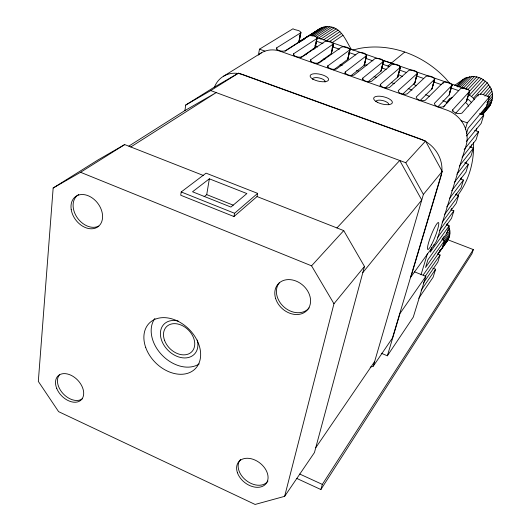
<?xml version="1.0" encoding="UTF-8"?>
<svg xmlns="http://www.w3.org/2000/svg" width="531" height="531" viewBox="0 0 531 531"><rect width="100%" height="100%" fill="white"/><g stroke="black" fill="none" stroke-linecap="round" stroke-linejoin="round"><path stroke-width="0.8" d="M258.444 54.866L259.48 49.171L292.993 28.774C294.174 30.267 301.269 29.895 300.639 32.856L276.691 47.83C276.147 50.896 282.724 51.779 285.193 50.823L308.816 35.69C311.219 34.953 316.967 35.763 316.894 38.491L293.597 53.79C293.145 56.89 299.67 57.793 302.172 56.817L325.145 41.352C327.866 40.602 332.041 41.385 333.561 43.821L331.351 53.624L317.206 63.667M300.5 57.766L315.155 47.531M482.56 114.789L490.498 104.806L492.576 98.189L492.483 93.469L491.202 88.85L487.239 82.75L481.345 78.435L476.765 76.862L471.999 76.464L465.183 78.09L454.602 85.365M300.944 32.311L298.893 42.281L298.774 41.438M203.227 175.416L124.699 144.578L98.003 159.937L53.16 188.001L38.318 381.397L58.609 411.651L255.099 504.45L284.643 496.339L314.445 452.565L364.472 266.449L343.736 230.607L257.037 196.556L233.965 216.548L180.713 195.229L181.21 191.963L206.055 173.159L257.654 193.377L257.037 196.556M423.26 274.919L447.6 240.49C450.288 236.487 450.58 231.231 448.901 226.777M333.561 43.821L310.655 59.804C310.296 62.93 316.761 63.866 319.304 62.857L341.606 47.06C344.081 46.277 349.73 47.14 349.829 49.907L327.859 65.871C327.6 69.023 334.012 69.986 336.581 68.95L358.213 52.815C360.715 52.011 366.317 52.901 366.503 55.689L345.21 71.997C345.05 75.163 351.409 76.165 354.011 75.097L374.952 58.622C377.495 57.793 383.05 58.715 383.316 61.523L362.719 78.17C362.653 81.362 368.959 82.405 371.6 81.303L391.838 64.477C394.407 63.62 399.923 64.576 400.274 67.397L380.382 84.402C380.408 87.608 386.668 88.697 389.342 87.562L408.87 70.377C411.465 69.495 416.941 70.49 417.373 73.331L398.204 90.682C398.323 93.914 404.536 95.042 407.244 93.874L426.041 76.338C428.67 75.422 434.106 76.457 434.617 79.305L416.185 97.027C416.39 100.273 422.563 101.448 425.304 100.24L443.358 82.338C446.02 81.396 451.423 82.478 452.007 85.338L434.325 103.426C434.623 106.685 440.75 107.912 443.524 106.671L460.828 88.398C463.517 87.423 468.886 88.551 469.55 91.418L452.631 109.877C453.023 113.149 459.109 114.444 461.91 113.156L478.451 94.505C482.068 92.912 486.031 96.39 489.476 96.828L486.449 106.512L468.09 128.363L466.503 133.553M305.949 54.912L306.135 53.804M128.894 146.071L184.914 110.567L185.724 105.032L214.059 87.296L238.419 73.178L425.537 141.06L442.197 171.413L392.449 338.021L373.293 366.151L370.207 367.213M204.15 196.676L206.725 194.631L209.347 178.821L246.869 193.569L230.912 207.063L192.527 191.777L209.347 178.821M233.965 216.548L234.569 213.276L257.654 193.377M276.399 49.356L276.691 47.83M293.291 55.324L293.597 53.79M299.736 36.652L300.546 32.663M300.639 32.856L298.701 42.447L285.041 51.208M298.993 42.095L300.931 32.51M419.795 100.844L432.048 88.796L434.604 78.435M310.33 61.337L310.655 59.804M315.075 46.27L315.414 44.677M314.87 48.095L316.894 38.491M315.056 47.929L317.1 37.714M315.149 47.737L317.18 37.933M327.308 67.616L327.647 66.076M327.521 67.41L327.859 65.871M331.702 50.352L331.444 53.432M332.054 48.752L332.758 45.553M331.178 53.79L333.468 43.389M331.351 53.624L333.561 43.608M333.647 69.919L347.785 59.366L349.969 49.104M347.619 59.532L350.068 49.337M347.785 59.366L350.082 49.549M344.858 73.53L345.21 71.997M366.038 56.233L366.423 54.633M351.296 75.422L364.193 65.326L366.616 54.872M364.193 65.326L366.722 55.105M364.359 65.154L366.742 55.324M362.348 79.71L362.719 78.17M402.777 94.067L414.771 82.995L414.791 82.119M383.395 60.687L381.066 70.988L367.804 81.993M380.913 71.167L383.515 60.926M381.132 70.782L383.535 61.145M379.997 85.942L380.382 84.402M284.643 496.339L333.959 303.745L364.472 266.449M398.018 75.455L400.321 66.554M385.333 87.907L397.765 77.055L400.447 66.793M397.765 77.055L400.48 67.019M415.594 79.152L416.789 74.692M414.771 82.995L417.519 72.707M414.91 82.809L417.565 72.939M431.909 88.982L434.743 78.681M432.048 88.796L434.789 78.913M296.849 478.464L320.883 489.536L322.324 484.405L473.313 249.57L447.898 239.786M442.94 83.832L443.358 82.338M397.918 76.876L397.825 76.192M449.591 92.633L451.961 84.449M449.525 93.629L452.113 84.701M437.77 106.923L449.199 95.022L452.173 84.933M373.293 366.151L423.386 194.419L442.197 171.413M452.173 111.424L452.631 109.877M381.251 353.241L387.358 355.803L400.016 313.436L425.829 276.339L414.28 271.766M467.685 96.469L466.643 101.116L455.691 113.256M468.13 94.983L468.8 92.746M466.722 100.452L469.63 90.768M466.643 101.116L469.696 91.007M420.99 274.832L427.501 253.46M465.342 129.186L467.273 122.853L489.476 96.828M431.623 247.572L430.196 252.245L449.18 225.828L446.246 224.713M477.993 95.998L478.451 94.505M425.829 276.339L413.284 317.107L387.358 355.803M446.365 225.662L446.856 224.082M451.257 209.884L451.748 208.305M455.903 194.897L456.388 193.324M432.772 268.128L435.619 269.25L433.137 277.189L418.733 298.303M437.902 254.183L440.06 255.026L437.849 262.115L423.393 282.996M442.33 247.765L444.58 240.556L442.403 239.713M449.18 225.828L446.89 233.169L427.873 259.832L425.537 267.465L449.963 232.97M450.899 209.725L453.859 210.84L451.529 218.314L437.431 237.755M455.638 194.472L458.625 195.587L456.248 203.194L442.204 222.243M460.457 178.947L463.477 180.062L461.061 187.801L446.697 206.924M464.598 162.858L468.415 164.252L465.952 172.13L451.655 190.808M469.59 146.762L473.446 148.149L470.937 156.174L456.819 174.234M474.668 130.367L478.564 131.748L476.015 139.925L462.089 157.342M479.586 113.568L483.781 115.048L481.179 123.371L466.304 141.538M460.716 179.398L461.213 177.825M465.654 163.648L466.145 162.074M470.831 147.107L471.574 144.744M476.015 130.573L476.752 128.21M473.313 249.57L471.933 253.738L320.883 489.536M446.724 103.565C447.195 101.68 444.009 101.242 442.821 100.658M449.199 95.022L449.306 94.372M315.759 447.693L374.62 361.591M421.143 290.304L435.619 269.25M425.158 276.405L440.06 255.026M443.219 244.267L449.764 234.987M442.754 246.238L449.299 236.939M439.31 251.422L440.252 250.081M443.08 246.072L444.965 243.397M437.796 254.09L448.576 238.777M437.929 254.057L447.6 240.49M443.325 240.131L449.883 230.905M442.018 239.342L443.896 236.713M446.239 233.428L449.525 228.828M410.324 277.759L434.192 244.678M439.303 230.759L453.859 210.84M444.606 214.431L458.625 195.587M449.638 198.315L463.477 180.062M454.264 182.545L468.415 164.252M459.361 165.971L473.446 148.149M464.167 149.556L478.564 131.748M362.819 272.589L421.753 200.008L399.743 160.481L336.933 227.938M466.424 135.989L483.781 115.048M481.723 114.377L491.474 102.709M482.274 114.669L490.498 104.806M480.469 114.45L492.171 100.498M486.834 105.005L492.576 98.189M486.94 102.616L492.682 95.839M489.257 106.744L486.077 110.036M488.825 97.764L492.483 93.469M487.272 96.615L491.991 91.126M484.896 96.131L491.202 88.85M483.276 94.518L490.14 86.666M480.329 94.233L488.805 84.621M474.621 99.755L473.387 98.295L487.239 82.75M467.818 94.1L471.528 96.549L485.447 81.077M469.477 95.042L483.475 79.63M53.16 188.001L80.559 172.29L311.564 265.832L343.736 230.607M185.724 105.032L210.727 90.569L405.757 162.712L425.537 141.06M468.886 92.016L481.345 78.435M300.466 41.743L301.203 40.947M479.095 77.506L467.851 89.653L466.656 89.314M465.455 88.982L476.765 76.862M463.005 88.611L474.389 76.517M443.398 107.076L445.064 105.324M461.1 87.973L471.999 76.464M459.78 87.071L469.65 76.716M457.994 87.044L467.366 77.26M457.43 86.155L465.183 78.09M456.468 86.108L463.145 79.185M316.781 31.077C320.591 27.035 326.684 25.667 331.968 27.147C342.508 29.849 346.272 41.518 351.482 49.635M387.836 66.03L404.748 52.038M319.509 28.84L298.747 42.175L321.374 27.851M331.809 42.951L342.999 35.278M329.014 41.896L341.559 33.373M326.007 41.026L339.92 31.654M323.485 39.925L338.114 30.148M336.163 28.886L320.817 39.062L316.503 37.256L331.968 27.147M334.105 27.877L318.7 38.02L467.074 89.381M314.943 36.367L329.791 26.703M312.706 36.208L327.607 26.55M311.186 35.909L325.457 26.696M317.797 30.088L302.013 40.23L304.675 38.405M309.732 35.902L323.366 27.127M299.145 42.261L300.513 41.385M299.643 41.571L303.931 39.281M130.799 146.974L216.197 92.593L184.914 110.567M298.581 42.414L305.657 37.953M80.559 172.29L124.699 144.578M210.727 90.569L238.419 73.178M223.69 76.119L261.557 52.742M302.57 40.15L303.095 40.004M352.67 50.12L358.91 48.527A93.907 83.944 47 0 1 445.655 78.502L450.135 83.832M323.22 59.074L324.886 59.299M356.434 70.596L358.677 71.101M340.026 64.828L342.263 65.333M312.971 49.064L314.053 49.323M374.109 76.59L376.632 77.407M391.36 82.597L394.334 83.699M408.18 88.504L411.99 90.117M315.938 41.046L322.974 43.489M332.353 46.748L339.382 49.191M348.761 52.45L355.797 54.892M365.952 58.423L372.988 60.866M382.366 64.125L389.396 66.567M399.518 70.085L406.527 72.521M416.649 76.039L423.658 78.475M433.781 81.993L441.566 84.694M450.912 87.947L458.698 90.648M425.709 94.644L429.3 96.35M259.48 49.171L264.949 51.109M461.021 120.637L467.273 122.853M206.725 194.631L233.255 205.178M181.21 191.963L234.569 213.276M299.703 474.024L322.324 484.405M413.523 83.938L416.072 85.823M471.528 96.549L473.387 98.295M447.268 223.518L448.609 226.113M311.564 265.832L333.959 303.745M405.757 162.712L423.386 194.419M364.312 64.497L364.432 64.948M363.954 64.755A93.795 82.624 46.7 0 1 367.021 65.061M381.603 67.981A93.795 82.624 46.7 0 1 386.163 69.402M398.058 74.327A93.795 82.624 46.7 0 1 402.385 76.583M384.245 60.979A96.781 85.518 46.7 0 1 394.971 64.483M314.969 45.327A15.24 13.341 60.2 0 1 317.545 47.08M446.246 102.981A15.598 14.576 41.2 0 1 452.525 97.332M467.214 98.68A15.598 14.576 41.2 0 1 471.515 102.709M473.513 142.441A94.027 84.044 47 0 1 457.41 195.82M447.507 102.775A15.505 14.516 41.2 0 1 450.341 98.129M465.508 102.529A7.753 7.261 41.2 0 1 468.607 106.2M199.178 363.934A32.026 23.59 44.9 0 1 162.167 355.252A32.026 23.59 44.9 0 1 154.926 318.408M197.306 340.066A21.346 15.724 44.9 0 1 182.624 357.828A21.346 15.724 44.9 0 1 160.521 335.765A21.346 15.724 44.9 0 1 178.29 321.082M98.746 226.08A18.738 13.793 52.9 0 1 76.663 216.821A18.738 13.793 52.9 0 1 78.754 194.519M309.161 307.88A19.508 15.572 41.9 0 1 284.198 307.19A19.508 15.572 41.9 0 1 279.664 282.366M82.378 398.741A16.62 11.224 46.2 0 1 63.408 393.982A16.62 11.224 46.2 0 1 59.426 374.826M267.929 481.04A17.443 12.352 38.1 0 1 246.132 480.416A17.443 12.352 38.1 0 1 240.623 459.408M258.491 54.932A27.917 23.882 58.7 0 1 280.487 51.334L446.77 110.07A28.681 26.298 41.1 0 1 466.032 145.72L437.61 238.067A27.24 23.61 37 0 1 433.243 245.82M214.292 87.569A29.782 24.804 57.1 0 1 237.988 73.444M239.388 73.67A29.782 24.804 57.1 0 1 243.563 74.825L420.001 138.817A30.692 27.459 41.4 0 1 424.422 140.795M425.132 141.193A30.692 27.459 41.4 0 1 440.849 176.743L411.937 273.531A29.039 24.479 37.6 0 1 410.483 277.155M312.414 79.345A6.531 2.482 12.5 0 1 319.197 77.944A6.531 2.482 12.5 0 1 325.091 82.053M375.875 101.587A6.637 2.562 13.9 0 1 382.957 100.605A6.637 2.562 13.9 0 1 388.752 104.78M71.174 209.294A18.791 13.806 52.9 0 0 96.708 227.54A18.791 13.806 52.9 0 0 92.5 198.136A18.791 13.806 52.9 0 0 71.174 209.294M275.629 298.528A19.561 15.591 41.9 0 0 305.909 311.412A19.561 15.591 41.9 0 0 296.517 281.251A19.561 15.591 41.9 0 0 275.629 298.528M56.764 388.519A16.66 11.224 46.2 0 0 81.064 400.022A16.66 11.224 46.2 0 0 70.975 375.244A16.66 11.224 46.2 0 0 56.764 388.519M237.443 472.756A17.49 12.359 38.1 0 0 264.179 485.4A17.49 12.359 38.1 0 0 255.384 460.231A17.49 12.359 38.1 0 0 237.443 472.756M145.713 347.486A32.378 23.676 44.8 0 0 194.233 369.715A32.378 23.676 44.8 0 0 176.843 320.704A32.378 23.676 44.8 0 0 145.713 347.486M164.524 340.271A17.788 13.102 44.9 0 0 191.266 352.245A17.788 13.102 44.9 0 0 181.575 325.257A17.788 13.102 44.9 0 0 164.524 340.271M313.376 79.384A9.439 3.564 12.5 0 0 328.463 80.121A9.439 3.564 12.5 0 0 316.277 73.729A9.439 3.564 12.5 0 0 313.376 79.384M377.322 102.244A9.591 3.684 13.9 0 0 392.29 102.861A9.591 3.684 13.9 0 0 379.433 96.197A9.591 3.684 13.9 0 0 377.322 102.244M431.364 244.97A14.456 2.104 -68.5 0 0 438.659 222.828A14.456 2.104 -68.5 0 0 429.347 240.258A14.456 2.104 -68.5 0 0 431.364 244.97"/></g></svg>
